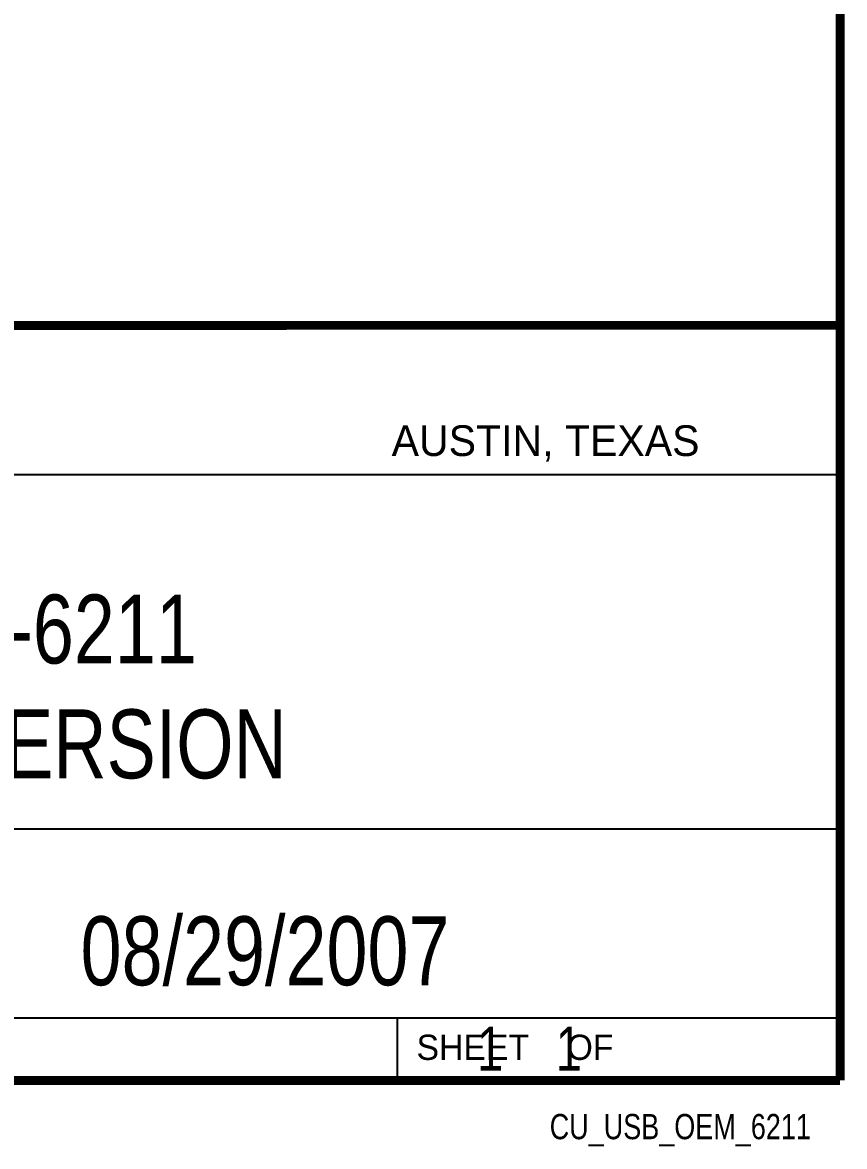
# Model space of a CAD drawing. Header units: inches. Extents: x 0.2 to 16.8, y 0.1 to 10.8.
# Drawn here: x 14.895 to 16.76, y 0.109 to 2.657 of the extents above; entities that cross this region are included whole.
import ezdxf
from ezdxf.enums import TextEntityAlignment as Align

# ---------------------------------------------------------------- set-up
doc = ezdxf.new("R2010")
doc.units = ezdxf.units.IN
doc.header["$LTSCALE"] = 0.935
doc.header["$MEASUREMENT"] = 0
doc.layers.get('0').update_dxf_attribs({"linetype": 'CONTINUOUS'})
doc.styles.get("Standard").update_dxf_attribs({"font": 'txt', "width": 0.8})

msp = doc.modelspace()

# ---------------------------------------------------------------- linework, layer by layer
at = {"color": 2, "linetype": 'CONTINUOUS'}
for p, q in [((13.0652, 1.9695), (16.745, 1.9695)), ((16.745, 1.9695), (16.745, 0.2605)), ((13.0653, 1.6329), (16.75, 1.6329)), ((13.0652, 0.8295), (16.745, 0.8295)), ((13.0652, 0.4005), (16.745, 0.4005)), ((15.745, 0.4005), (15.745, 0.2605)), ((13.0652, 0.2605), (16.745, 0.2605)), ((15.7462, 0.2607), (16.7462, 0.2607)), ((15.7462, 0.2607), (15.7462, 0.2602)), ((15.7462, 0.2602), (16.7462, 0.2602)), ((16.7462, 0.2607), (16.7462, 0.2602))]:
    msp.add_line(p, q, dxfattribs=at)
at = {"color": 7, "linetype": 'CONTINUOUS', "const_width": 0.02}
for points in [[(16.75, 0.2586), (16.75, 10.7586)], [(11.4718, 1.9702), (16.75, 1.9707)], [(0.25, 0.2586), (16.75, 0.2586)]]:
    msp.add_lwpolyline(points, dxfattribs=at)

# ---------------------------------------------------------------- texts
at = {"color": 2, "linetype": 'CONTINUOUS'}
for s, height, p in [('AUSTIN, TEXAS', 0.069617, (15.7327, 1.6745)), ('SHEET    OF', 0.057262, (15.7892, 0.3052))]:
    msp.add_text(s, height=height, dxfattribs=at).set_placement(p)
at = {"color": 2, "linetype": 'CONTINUOUS', "width": 0.8}
msp.add_text('CU_USB_OEM_6211', height=0.057262, dxfattribs=at).set_placement((16.6837, 0.1254), align=Align.RIGHT)
at = {"color": 7, "linetype": 'CONTINUOUS'}
for s, insert, char_height, width, attachment_point in [('USB-6211\\POEM VERSION', (14.9051, 1.3603), 0.15625, 1.375, 2), ('08/29/2007 ', (15.4455, 0.6307), 0.15625, 1.375, 2), ('    1    1', (15.8075, 0.3805), 0.1, 0.8, 1)]:
    msp.add_mtext(s, dxfattribs=dict(at, insert=insert, char_height=char_height, width=width, attachment_point=attachment_point))

doc.saveas('drawing.dxf')
